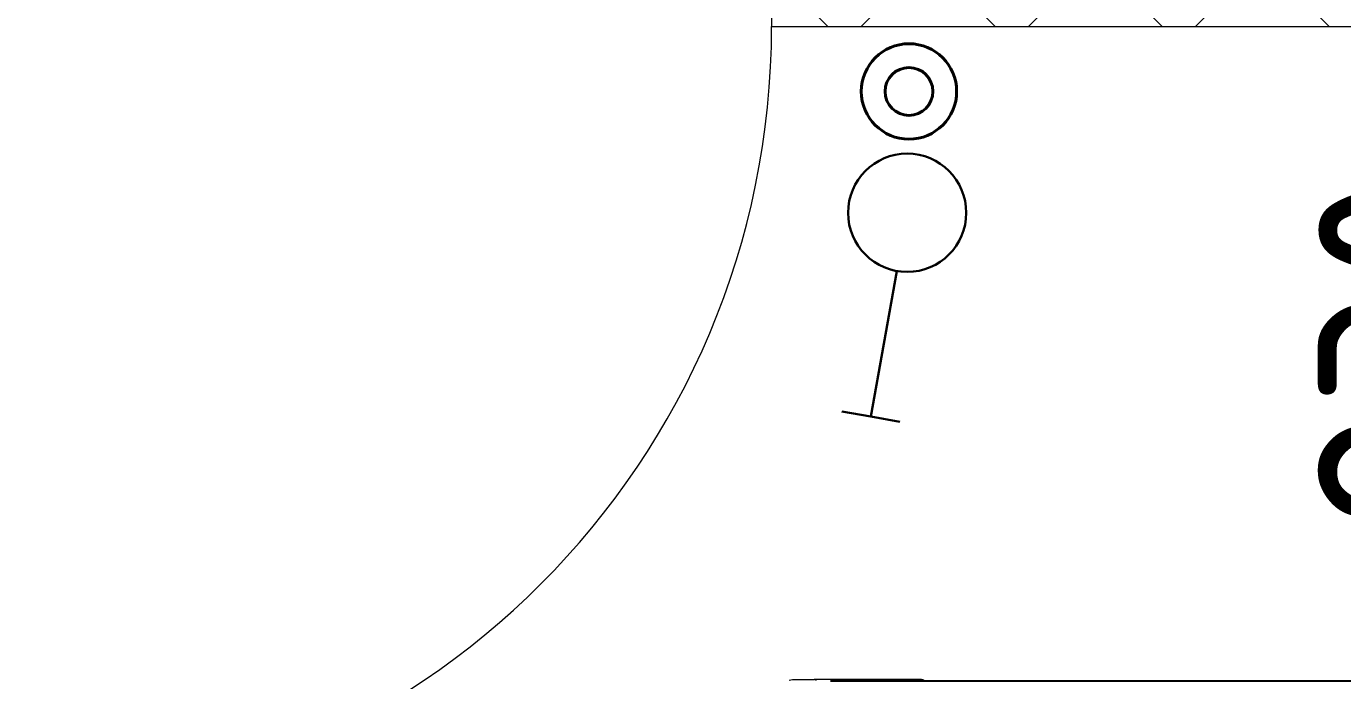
# Model space of a CAD drawing. Header units: millimetres. Extents: x -174154 to -170572, y -111302 to -109817.
# Drawn here: x -174081.15 to -174064.44, y -110582.94 to -110574.64 of the extents above; entities that cross this region are included whole.
import ezdxf

# ---------------------------------------------------------------- set-up
doc = ezdxf.new("R2010")
doc.units = ezdxf.units.MM
doc.linetypes.add('ACAD_ISO02W100', pattern=[15, 12, -3])
doc.layers.get('Defpoints').update_dxf_attribs({"color": 70})
doc.layers.add('!Выключатели', color=200, linetype='Continuous')
for name, color, linetype, lineweight in [('!Подложка', 252, 'ACAD_ISO02W100', 25), ('Двери', 7, 'Continuous', 18), ('Панель', 7, 'Continuous', 18), ('Размеры', 7, 'Continuous', 9), ('Специальное оборудование', 7, 'Continuous', 18), ('Стены разрез', 7, 'Continuous', 40), ('Электрика', 7, 'Continuous', 40)]:
    doc.layers.add(name, color=color, linetype=linetype, lineweight=lineweight)
doc.styles.add('GOST Common', font='GOST Common.ttf', dxfattribs={"width": 0.9, "height": 250})
doc.dimstyles.new('ADSK_Проверочный', dxfattribs={"dimscale": 304.8, "dimtxt": 251.428749, "dimasz": 0.463911, "dimexe": 0.492126, "dimexo": 0.492126, "dimgap": 0.164042, "dimtad": 1, "dimdec": 0, "dimdsep": 46, "dimtxsty": 'GOST Common', "dimblk1": 'OBLIQUE', "dimblk2": 'OBLIQUE', "dimsah": 1, "dimcen": 0.09, "dimazin": 0, "dimtfac": 1, "dimtdec": 4, "dimtix": 1, "dimtmove": 0, "dimatfit": 3, "dimfxl": 1, "dimtvp": 1, "dimtolj": 1, "dimtzin": 0, "dimarcsym": 2})

# ---------------------------------------------------------------- blocks, each defined once
blk = doc.blocks.new('*U245')
at = {"color": 0, "linetype": 'ByBlock', "lineweight": -2}
for points in [[(0.342, -0.94), (1.197, -3.289)], [(1.197, -3.289), (1.667, -3.118)], [(0.727, -3.46), (1.197, -3.289)]]:
    blk.add_lwpolyline(points, dxfattribs=at)
blk.add_circle((0, 0), 1, dxfattribs=at)
blk = doc.blocks.new('Medical_All_ARJO_Enterprise-8000_Patient-Bed - Citadel-V15-В_АР_ПЭ_02 Этаж')
at = {"layer": 'Специальное оборудование'}
for p, q in [((568.2, -516), (704.7, -516)), ((718.3, -516), (704.7, -516)), ((728.2, -516), (718.3, -516)), ((732.2, -516), (728.2, -516))]:
    blk.add_line(p, q, dxfattribs=at)
at = {"layer": 'Специальное оборудование', "flags": 128}
blk.add_lwpolyline([(736.3, -515.1), (734.3, -515.7), (732.2, -516)], dxfattribs=at)
at = {"layer": 'Специальное оборудование'}
for centre in [(568.2, -482.2), (704.7, -482.2)]:
    blk.add_ellipse(centre, major_axis=(0, 33.7), ratio=0.34202, start_param=2.879793, end_param=3.141593, dxfattribs=at)
blk = doc.blocks.new('AC_Дверь_Однопольная_ДеревяннаяНаружная_ГОСТ24698-81 - 960х2080h ГЛ-799317-В_АР_ПЭ_02 Этаж')
at = {"layer": 'Панель', "lineweight": 30}
blk.add_line((500, 62.5), (500, 1062.5), dxfattribs=at)
at = {"layer": 'Панель'}
blk.add_arc((500, 62.5), 1000, 90, 180, dxfattribs=at)
blk = doc.blocks.new('_Oblique')
at = {"color": 0, "linetype": 'ByBlock', "lineweight": -2}
blk.add_line((-0.5, -0.5), (0.5, 0.5), dxfattribs=at)
blk = doc.blocks.new('*D521')
at = {"layer": 'Defpoints', "color": 0, "transparency": 16777216}
for p in [(6420.1, 5014.8), (6520.1, 5014.8), (5450.7, 4184.8)]:
    blk.add_point(p, dxfattribs=at)
at = {"layer": 'Размеры', "color": 0, "lineweight": -2, "transparency": 16777216}
for p, q in [((6520.1, 4184.8), (6520.1, 5014.8)), ((6570.1, 5014.8), (6670.1, 5014.8)), ((5600.7, 4184.8), (6670.1, 4184.8))]:
    blk.add_line(p, q, dxfattribs=at)
at = {"layer": 'Размеры', "color": 0, "lineweight": -2, "transparency": 16777216, "xscale": 141.4, "yscale": 141.4, "zscale": 141.4}
for p, rotation in [((6520.1, 5014.8), 90), ((6520.1, 4184.8), 270)]:
    blk.add_blockref('_Oblique', p, dxfattribs=dict(at, rotation=rotation))
at = {"layer": 'Размеры', "color": 0, "lineweight": 20, "transparency": 16777216, "insert": (6345.1, 4599.8), "char_height": 250, "width": 567.632, "attachment_point": 5, "rotation": 90, "style": 'GOST Common'}
blk.add_mtext('\\A1;830', dxfattribs=at)
blk = doc.blocks.new('Расп.кор.')
at = {"layer": 'Электрика', "lineweight": 40}
for radius in [0.605, 0.303]:
    blk.add_circle((0, 0), radius, dxfattribs=at)
blk = doc.blocks.new('A$C02fe7d8c')
at = {"layer": 'Стены разрез', "lineweight": 20, "true_color": 0x636466}
h = blk.add_hatch(dxfattribs=at)
h.set_pattern_fill('FP_1', color=251, style=0, pattern_type=2)
h.set_pattern_definition([(45, (30280, 12305), (-106.066, 106.066), []), (135, (30280, 12305), (-106.066, -106.066), [])])
h.paths.add_polyline_path([(7730, 5014.8), (7730, 5139.8), (5526, 5139.8), (5526, 5014.8), (6129.8, 5014.8)])
h.paths.add_polyline_path([(4526, 5014.8), (4526, 5139.8), (4226, 5139.8), (4226, 5014.8)])
at = {"layer": 'Стены разрез', "color": 251, "lineweight": 20, "true_color": 0x636466}
for p, q in [((5526, 5139.8), (5526, 5014.8)), ((5526, 5014.8), (7730, 5014.8))]:
    blk.add_line(p, q, dxfattribs=at)
at = {"layer": 'Двери', "color": 251, "lineweight": 20, "true_color": 0x636466, "rotation": 180}
blk.add_blockref('AC_Дверь_Однопольная_ДеревяннаяНаружная_ГОСТ24698-81 - 960х2080h ГЛ-799317-В_АР_ПЭ_02 Этаж', (5026, 5077.3), dxfattribs=at)
at = {"layer": 'Специальное оборудование', "color": 251, "lineweight": 20, "true_color": 0x636466, "rotation": 180}
blk.add_blockref('Medical_All_ARJO_Enterprise-8000_Patient-Bed - Citadel-V15-В_АР_ПЭ_02 Этаж', (6284.6, 3670.4), dxfattribs=at)
at = {"layer": 'Размеры', "color": 251, "lineweight": 20, "true_color": 0x636466}
dim = blk.add_linear_dim(base=(6520.1, 5014.8), p1=(5450.7, 4184.8), p2=(6420.1, 5014.8), angle=90, dimstyle='ADSK_Проверочный', override={"dimpost": '<>', "dimfxl": 1276.193847}, dxfattribs=at)
dim.commit()
dim.dimension.update_dxf_attribs({"geometry": '*D521', "text_midpoint": (6345.1, 4599.8)})

msp = doc.modelspace()

# ---------------------------------------------------------------- block references
at = {"layer": '!Выключатели', "lineweight": 30, "xscale": 0.7500000000000001, "yscale": 0.7500000000000001, "zscale": 0.7500000000000001, "rotation": 329.8735010370157}
msp.add_blockref('*U245', (-174069.969, -110577.004), dxfattribs=at)
at = {"layer": '!Подложка', "ltscale": 20, "xscale": 0.01, "yscale": 0.01, "zscale": 0.01}
msp.add_blockref('A$C02fe7d8c', (-174126.95, -110624.788), dxfattribs=at)
at = {"layer": 'Электрика', "rotation": 90}
msp.add_blockref('Расп.кор.', (-174069.946, -110575.465), dxfattribs=at)

doc.saveas('drawing.dxf')
